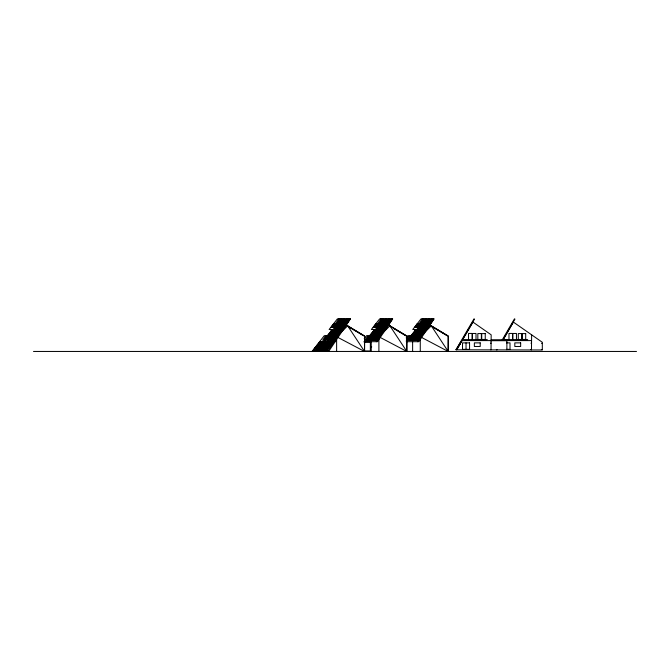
<?xml version="1.0" encoding="UTF-8"?>
<svg xmlns="http://www.w3.org/2000/svg" width="670" height="670" viewBox="0 0 670 670"><rect width="100%" height="100%" fill="white"/><g stroke="black" fill="none" stroke-linecap="round" stroke-linejoin="round"><path stroke-width="1" d="M491.026 349.79L491.177 334.833L472.953 322.103L456.664 349.79L455.935 349.807L474.025 318.82L474.486 319.121L456.655 349.799L542.315 349.974L542.315 342.286L513.404 322.103L503.153 339.715L514.937 319.121L514.476 318.82L501.914 340.444M531.478 349.79L531.628 334.833M331.106 331.817L331.349 329.942L332.102 330.034M373.374 331.817L373.609 329.942L374.371 330.034M414.747 331.817L414.99 329.942L415.743 330.034M456.211 349.464L460.499 343.015M457.56 347.914L460.516 342.94L460.139 342.73M457.577 347.948L458.565 346.281M459.025 345.502L460.014 343.844M363.542 335.762L347.462 326.181L346.432 324.875L341.859 330.419M391.514 327.245L388.701 324.875L384.119 330.419M447.192 335.762L431.111 326.181L430.073 324.875L424.847 331.206M346.239 324.808L350.192 318.895M388.508 324.808L392.461 318.895M429.889 324.808L433.833 318.895M328.652 351.449L350.435 318.895L337.378 318.895L329.121 329.489L332.429 329.489L327.253 335.678M340.109 319.222L337.446 323.133L338.769 323.133L341.432 319.222M341.65 319.238L338.986 323.158L340.31 323.158L342.973 319.238M343.166 319.263L340.502 323.175L341.826 323.175L344.489 319.263M344.698 319.263L342.035 323.183L343.358 323.183L346.022 319.263M346.189 319.272L343.526 323.183L344.849 323.183L347.512 319.272M347.73 319.238L345.067 323.158L346.39 323.158L349.053 319.238L339.807 319.222M327.404 351.449L349.572 318.552M382.369 319.222L379.706 323.133L381.029 323.133L383.692 319.222M383.918 319.238L381.255 323.158L382.578 323.158L385.242 319.238M385.434 319.263L382.771 323.175L384.086 323.175L386.749 319.263M386.959 319.263L384.295 323.183L385.618 323.183L388.282 319.263M388.458 319.272L385.794 323.183L387.118 323.183L389.781 319.272M389.999 319.238L387.335 323.158L388.659 323.158L391.322 319.238L382.067 319.222M376.297 341.708L391.833 318.895M423.75 319.222L421.087 323.133L422.41 323.133L425.073 319.222M425.299 319.238L422.636 323.158L423.951 323.158L426.614 319.238M426.807 319.263L424.144 323.175L425.467 323.175L428.13 319.263M428.339 319.263L425.676 323.183L426.999 323.183L429.663 319.263M429.839 319.272L427.175 323.183L428.49 323.183L431.153 319.272M431.38 319.238L428.716 323.158L430.031 323.158L432.694 319.238L423.448 319.222M417.678 341.708L433.214 318.895M330.938 327.638L333.76 323.535M373.207 327.638L376.029 323.535M414.579 327.638L417.402 323.535M332.245 329.489L327.764 335.678L324.297 335.678L312.011 351.449M374.513 329.489L370.033 335.678L366.565 335.678L364.212 338.693M415.325 330.26L411.413 335.678L407.938 335.678L406.179 337.94M313.192 350.41L317.664 344.623M315.57 347.789L318.083 344.581M369.522 335.678L374.689 329.489L371.389 329.489L379.639 318.895L392.704 318.895L377.436 341.708L363.927 341.708M410.894 335.678L416.07 329.489L412.762 329.489L421.02 318.895L434.076 318.895L418.809 341.708L406.246 341.708M341.038 332.395L347.655 325.854L364.631 335.98L364.547 351.449L337.521 337.219M382.57 333.116L389.923 325.854L406.899 335.98L406.807 351.449L379.79 337.219M423.942 333.116L431.296 325.854L448.272 335.98L448.188 351.449L421.17 337.219M496.386 349.807L497.106 349.799M338.233 319.205L339.556 319.205M380.501 319.205L381.816 319.205M421.874 319.205L423.197 319.205M463.891 339.598L487.274 339.598M504.343 339.598L527.726 339.598M491.127 339.74L506.88 339.74L506.88 349.715M462.191 340.595L491.118 340.595M506.771 340.595L531.57 340.595M490.381 340.703L506.88 340.703M319.598 341.708L335.168 341.708M364.262 342.194L370.351 342.177L370.351 351.013L364.338 350.988M506.486 342.873L510.012 342.873L510.012 349.346L506.486 349.346M541.578 343.316L542.315 343.316M330.503 346.675L329.179 346.675L326.516 350.594L327.839 350.594M371.239 346.876L371.733 346.876M541.578 349.598L542.315 349.598M33.5 351.449L636.5 351.449M530.933 343.157L531.544 343.157M490.482 343.157L491.093 343.157M530.866 349.623L531.486 349.631M490.415 349.623L491.035 349.631M456.103 349.472L456.605 349.639M393.307 328.308L405.811 335.762M429.554 324.799L448.188 336.122L448.188 351.449L431.296 325.854L429.688 324.875L431.111 326.181M388.181 324.799L406.807 336.122L406.807 351.449L389.923 325.854L388.307 324.875L389.731 326.181M345.913 324.799L364.547 336.122L364.547 351.449L347.655 325.854L346.047 324.875L347.462 326.181M319.573 342.135L312.555 351.239M516.453 339.598L516.453 333.467L512.927 333.467L512.927 339.598M512.5 339.564L512.5 333.434L508.982 333.434L508.982 339.564M476.002 339.598L476.002 333.467L472.476 333.467L472.476 339.598M472.048 339.564L472.048 333.434L468.531 333.434L468.531 339.564M466.035 342.873L466.035 349.346M420.266 338.71L420.266 351.449M412.62 341.432L412.62 351.449M378.893 337.73L378.893 351.449M371.239 340.963L371.239 351.449M350.276 318.895L349.288 318.895M336.625 339.69L336.625 351.449M316.776 346.842L314.113 350.762L315.436 350.762L318.099 346.842L316.776 346.842M319.825 342.278L317.161 346.197L318.484 346.197L321.148 342.278L319.825 342.278M325.293 336.373L322.63 340.285L323.953 340.285L326.617 336.373L325.293 336.373M334.062 323.493L331.399 327.412L332.722 327.412L335.385 323.493L334.062 323.493M321.441 342.328L318.778 346.248L320.101 346.248L322.764 342.328L321.441 342.328M318.392 346.892L315.729 350.804L317.052 350.804L319.716 346.892L318.392 346.892M338.476 319.288L335.812 323.2L337.127 323.2L339.791 319.288L338.476 319.288M326.859 336.407L324.196 340.327L325.511 340.327L328.174 336.407L326.859 336.407M335.62 323.526L332.957 327.446L334.28 327.446L336.943 323.526L335.62 323.526M320.076 346.759L317.413 350.67L318.736 350.67L321.399 346.759L320.076 346.759M323.124 342.194L320.461 346.105L321.784 346.105L324.447 342.194L323.124 342.194M328.493 336.34L325.829 340.251L327.144 340.251L329.808 336.34L328.493 336.34M331.466 332.01L328.803 335.921L330.126 335.921L332.789 332.01L331.466 332.01M334.38 327.714L331.717 331.625L333.04 331.625L335.703 327.714L334.38 327.714M337.253 323.459L334.59 327.379L335.913 327.379L338.576 323.459L337.253 323.459M321.634 346.742L318.97 350.653L320.293 350.653L322.957 346.742L321.634 346.742M324.682 342.177L322.019 346.089L323.342 346.089L326.005 342.177L324.682 342.177M330.034 336.357L327.37 340.276L328.694 340.276L331.357 336.357L330.034 336.357M333.015 332.027L330.352 335.946L331.675 335.946L334.338 332.027L333.015 332.027M335.93 327.731L333.266 331.65L334.59 331.65L337.253 327.731L335.93 327.731M338.802 323.484L336.139 327.396L337.462 327.396L340.125 323.484L338.802 323.484M323.141 346.717L320.478 350.636L321.793 350.636L324.456 346.717L323.141 346.717M326.19 342.161L323.526 346.072L324.841 346.072L327.513 342.161L326.19 342.161M331.55 336.382L328.886 340.293L330.209 340.293L332.873 336.382L331.55 336.382M334.523 332.052L331.859 335.963L333.183 335.963L335.846 332.052L334.523 332.052M337.446 327.756L334.782 331.667L336.097 331.667L338.76 327.756L337.446 327.756M340.318 323.501L337.655 327.421L338.97 327.421L341.633 323.501L340.318 323.501M324.682 346.7L322.019 350.619L323.342 350.619L326.005 346.7L324.682 346.7M327.731 342.144L325.067 346.055L326.391 346.055L329.054 342.144L327.731 342.144M333.082 336.382L330.419 340.301L331.742 340.301L334.405 336.382L333.082 336.382M338.97 327.756L336.307 331.675L337.63 331.675L340.293 327.756L338.97 327.756M341.842 323.51L339.179 327.421L340.502 327.421L343.166 323.51L341.842 323.51M326.156 346.742L323.493 350.661L324.816 350.661L327.479 346.742L326.156 346.742M329.204 342.186L326.541 346.097L327.865 346.097L330.528 342.186L329.204 342.186M336.055 332.052L333.392 335.972L334.715 335.972L337.378 332.052L336.055 332.052M334.573 336.39L331.91 340.301L333.233 340.301L335.896 336.39L334.573 336.39M337.554 332.06L334.891 335.972L336.206 335.972L338.878 332.06L337.554 332.06M340.469 327.764L337.806 331.675L339.129 331.675L341.792 327.764L340.469 327.764M343.341 323.51L340.678 327.429L342.002 327.429L344.665 323.51L343.341 323.51M327.655 346.725L324.992 350.644L326.315 350.644L328.978 346.725L327.655 346.725M330.704 342.161L328.04 346.08L329.364 346.08L332.027 342.161L330.704 342.161M332.228 342.119L329.565 346.03L330.888 346.03L333.551 342.119L332.228 342.119M336.114 336.365L333.451 340.276L334.774 340.276L337.437 336.365L336.114 336.365M339.095 332.027L336.432 335.946L337.755 335.946L340.419 332.027L339.095 332.027M342.01 327.731L339.347 331.65L340.67 331.65L343.333 327.731L342.01 327.731M344.882 323.484L342.219 327.404L343.543 327.404L346.206 323.484L344.882 323.484M367.562 336.373L364.899 340.285L366.222 340.285L368.885 336.373L367.562 336.373M376.331 323.493L373.659 327.412L374.982 327.412L377.646 323.493L376.331 323.493M369.12 336.407L366.457 340.327L367.78 340.327L370.443 336.407L369.12 336.407M377.888 323.526L375.225 327.446L376.548 327.446L379.212 323.526L377.888 323.526M380.736 319.288L378.073 323.2L379.396 323.2L382.059 319.288L380.736 319.288M370.753 336.34L368.09 340.251L369.413 340.251L372.076 336.34L370.753 336.34M376.649 327.714L373.986 331.625L375.309 331.625L377.972 327.714L376.649 327.714M379.522 323.459L376.858 327.379L378.182 327.379L380.845 323.459L379.522 323.459M373.734 332.01L371.071 335.921L372.394 335.921L375.058 332.01L373.734 332.01M372.302 336.357L369.639 340.276L370.962 340.276L373.625 336.357L372.302 336.357M375.275 332.027L372.612 335.946L373.935 335.946L376.599 332.027L375.275 332.027M378.198 327.731L375.535 331.65L376.858 331.65L379.522 327.731L378.198 327.731M381.071 323.484L378.408 327.396L379.731 327.396L382.394 323.484L381.071 323.484M373.81 336.382L371.147 340.293L372.47 340.293L375.133 336.382L373.81 336.382M376.791 332.052L374.128 335.963L375.451 335.963L378.115 332.052L376.791 332.052M379.706 327.756L377.043 331.667L378.366 331.667L381.029 327.756L379.706 327.756M382.578 323.501L379.915 327.421L381.238 327.421L383.902 323.501L382.578 323.501M375.342 336.382L372.679 340.301L374.002 340.301L376.666 336.382L375.342 336.382M378.324 332.052L375.661 335.972L376.984 335.972L379.647 332.052L378.324 332.052M381.238 327.756L378.575 331.675L379.898 331.675L382.562 327.756L381.238 327.756M384.111 323.51L381.448 327.421L382.771 327.421L385.434 323.51L384.111 323.51M376.841 336.39L374.178 340.301L375.502 340.301L378.165 336.39L376.841 336.39M379.815 332.06L377.151 335.972L378.475 335.972L381.138 332.06L379.815 332.06M382.738 327.764L380.074 331.675L381.397 331.675L384.061 327.764L382.738 327.764M385.61 323.51L382.947 327.429L384.27 327.429L386.933 323.51L385.61 323.51M378.382 336.365L375.719 340.276L377.043 340.276L379.706 336.365L378.382 336.365M381.356 332.027L378.692 335.946L380.016 335.946L382.679 332.027L381.356 332.027M384.279 327.731L381.615 331.65L382.939 331.65L385.602 327.731L384.279 327.731M387.151 323.484L384.488 327.404L385.811 327.404L388.474 323.484L387.151 323.484M408.935 336.373L406.271 340.285L407.595 340.285L410.258 336.373L408.935 336.373M417.703 323.493L415.04 327.412L416.363 327.412L419.026 323.493L417.703 323.493M410.501 336.407L407.837 340.327L409.152 340.327L411.816 336.407L410.501 336.407M419.261 323.526L416.598 327.446L417.921 327.446L420.584 323.526L419.261 323.526M422.117 319.288L419.453 323.2L420.768 323.2L423.44 319.288L422.117 319.288M412.134 336.34L409.471 340.251L410.794 340.251L413.457 336.34L412.134 336.34M420.902 323.459L418.239 327.379L419.554 327.379L422.217 323.459L420.902 323.459M415.107 332.01L412.444 335.921L413.767 335.921L416.43 332.01L415.107 332.01M418.03 327.714L415.366 331.625L416.681 331.625L419.345 327.714L418.03 327.714M413.683 336.357L411.012 340.276L412.335 340.276L414.998 336.357L413.683 336.357M416.656 332.027L413.993 335.946L415.316 335.946L417.979 332.027L416.656 332.027M419.571 327.731L416.908 331.65L418.231 331.65L420.894 327.731L419.571 327.731M422.443 323.484L419.78 327.396L421.103 327.396L423.767 323.484L422.443 323.484M415.191 336.382L412.527 340.293L413.851 340.293L416.514 336.382L415.191 336.382M418.164 332.052L415.5 335.963L416.824 335.963L419.487 332.052L418.164 332.052M421.087 327.756L418.423 331.667L419.738 331.667L422.401 327.756L421.087 327.756M423.959 323.501L421.296 327.421L422.611 327.421L425.274 323.501L423.959 323.501M416.723 336.382L414.06 340.301L415.383 340.301L418.047 336.382L416.723 336.382M419.696 332.052L417.033 335.972L418.356 335.972L421.02 332.052L419.696 332.052M422.619 327.756L419.956 331.675L421.271 331.675L423.934 327.756L422.619 327.756M425.492 323.51L422.829 327.421L424.144 327.421L426.807 323.51L425.492 323.51M418.214 336.39L415.551 340.301L416.874 340.301L419.537 336.39L418.214 336.39M421.196 332.06L418.532 335.972L419.856 335.972L422.519 332.06L421.196 332.06M424.11 327.764L421.447 331.675L422.77 331.675L425.433 327.764L424.11 327.764M426.983 323.51L424.319 327.429L425.643 327.429L428.306 323.51L426.983 323.51M419.763 336.365L417.092 340.276L418.415 340.276L421.078 336.365L419.763 336.365M422.736 332.027L420.073 335.946L421.397 335.946L424.06 332.027L422.736 332.027M425.651 327.731L422.988 331.65L424.311 331.65L426.974 327.731L425.651 327.731M428.524 323.484L425.86 327.404L427.184 327.404L429.847 323.484L428.524 323.484M481.361 333.576L477.836 333.576L477.836 339.464L481.361 339.464L481.361 333.576M485.248 333.593L481.73 333.593L481.73 339.447L485.248 339.447L485.248 333.593M521.813 333.576L518.287 333.576L518.287 339.464L521.813 339.464L521.813 333.576M525.699 333.593L522.181 333.593L522.181 339.447L525.699 339.447L525.699 333.593M469.561 342.873L462.518 342.873L462.518 349.346L469.561 349.346L469.561 342.873M480.206 342.873L474.36 342.873L474.36 346.482L480.206 346.482L480.206 342.873M520.657 342.873L514.811 342.873L514.811 346.482L520.657 346.482L520.657 342.873"/></g></svg>
